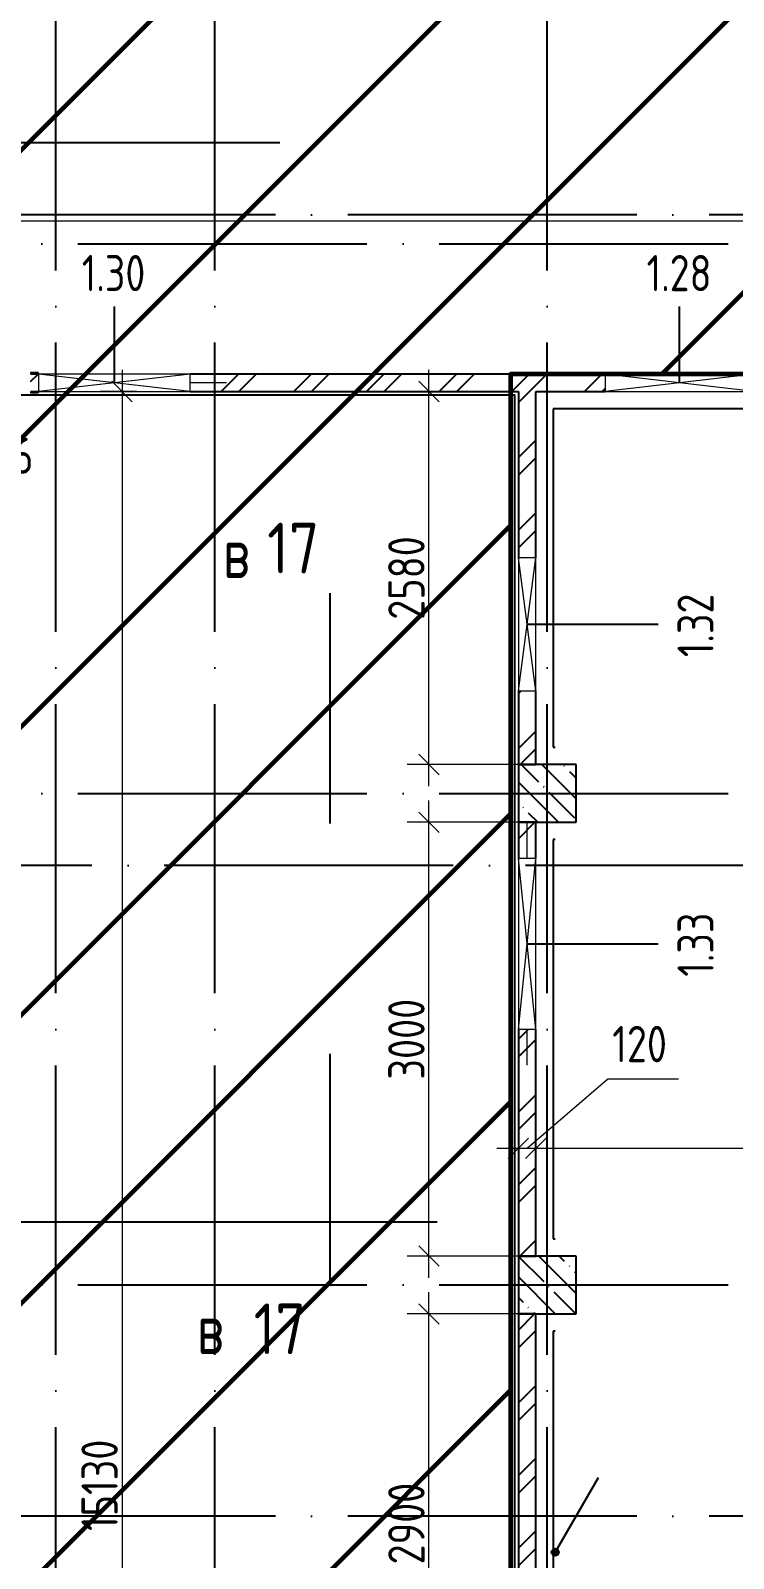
# Model space of a CAD drawing. Header units: millimetres. Extents: x -68946 to 288321, y -402657 to 324925.
# Drawn here: x 130381 to 135244, y 134531 to 145098 of the extents above; entities that cross this region are included whole.
import ezdxf

# ---------------------------------------------------------------- set-up
doc = ezdxf.new("R2010")
doc.units = ezdxf.units.MM
doc.linetypes.add('ADSK_Линия сетки', pattern=[2500, 2000, -250, 0, -250])
doc.layers.get('Defpoints').update_dxf_attribs({"color": 250})
for name, color, linetype, lineweight in [('3.4) ПТ-5         4 вып', 150, 'Continuous', 60), ('A-ANNO-DIMS', 250, 'Continuous', 9), ('A-AREA-BNDY', 7, 'Continuous', 5), ('A-DETL-GENF', 250, 'Continuous', 9), ('A-DETL-GENF-1', 250, 'Continuous', 5), ('A-GENM-1', 250, 'Continuous', 5), ('A-GENM-2', 250, 'Continuous', 5), ('A-GLAZ', 250, 'Continuous', 5), ('A-GLAZ-IDEN', 7, 'Continuous', 9), ('A-WALL-1', 250, 'Continuous', 50), ('G-ANNO-SYMB-3', 250, 'Continuous', 9), ('G-ANNO-TEXT', 250, 'Continuous', 9), ('I-WALL', 7, 'Continuous', 9), ('I-WALL-1', 250, 'Continuous', 5), ('S-COLS', 7, 'Continuous', 9), ('S-COLS-1', 250, 'Continuous', 5), ('S-COLS-2', 250, 'Continuous', 5), ('Оси-1', 250, 'ADSK_Линия сетки', 9)]:
    doc.layers.add(name, color=color, linetype=linetype, lineweight=lineweight)
doc.layers.add('A-GLAZ-1', color=7, linetype='Continuous', lineweight=5, true_color=0x7f7f7f)
doc.styles.add('GOST Common_1', font='', dxfattribs={"width": 0.9, "height": 250})
doc.styles.add('ISOCPEUR_I_1', font='ГОСТ тип А.ttf', dxfattribs={"height": 2500})
doc.styles.add('А3', font='ГОСТ тип А.ttf')
doc.styles.get('GOST Common_1').set_extended_font_data('GOST Common')
doc.dimstyles.new('ADSK_Основной_2_5_мм', dxfattribs={"dimscale": 304.8, "dimtxt": 0.824897, "dimasz": 0.463911, "dimexe": 0.492126, "dimexo": 0.001615, "dimgap": 0.098425, "dimtad": 1, "dimdec": 0, "dimlfac": 304.8, "dimdsep": 46, "dimtxsty": 'GOST Common_1', "dimblk1": 'OBLIQUE', "dimblk2": 'OBLIQUE', "dimsah": 1, "dimcen": 0.09, "dimdle": 0.492126, "dimazin": 0, "dimtfac": 1, "dimtdec": 4, "dimtix": 1, "dimtmove": 0, "dimatfit": 3, "dimfxl": 1, "dimtvp": 1, "dimtolj": 1, "dimtzin": 0, "dimlwd": 9, "dimlwe": 9, "dimarcsym": 2})
doc.dimstyles.new('ADSK_Основной_2_5_мм_1', dxfattribs={"dimscale": 304.8, "dimtxt": 0.824897, "dimasz": 0.463911, "dimexe": 0.492126, "dimexo": 0.001615, "dimgap": 0.098425, "dimtad": 1, "dimdec": 0, "dimlfac": 304.8, "dimdsep": 46, "dimtxsty": 'GOST Common_1', "dimblk1": 'OBLIQUE', "dimblk2": 'OBLIQUE', "dimsah": 1, "dimcen": 0.09, "dimdle": 0.492126, "dimazin": 0, "dimtfac": 1, "dimtdec": 4, "dimtix": 1, "dimtmove": 1, "dimatfit": 3, "dimfxl": 1, "dimtvp": 1, "dimtolj": 1, "dimtzin": 0, "dimlwd": 9, "dimlwe": 9, "dimarcsym": 2})
pattern_1 = [(45, (12755.58, 117197.27), (-251.4472, 251.4472), []), (45, (12755.58, 117578.27), (-251.4472, 251.4472), [])]
pattern_2 = [(135, (12755.58, 117197.27), (-142.5612, -142.5612), []), (135, (12898.14, 117197.27), (-142.5612, -142.5612), [252.016, -50.403, 3.353, -47.05])]

# ---------------------------------------------------------------- blocks, each defined once
blk = doc.blocks.new('_Wn_-As_OpeningMEP_wall__Rectangular - _Wn_-As_OpeningMEP_wall__Rectangular-32776827-АР1_Маркировочный план подвала_ Блок 2_ 3')
at = {"layer": 'A-DETL-GENF'}
for p, q in [((525, 60), (-525, 60)), ((-525, 60), (-525, -60)), ((525, -60), (525, 60)), ((-525, -60), (525, -60))]:
    blk.add_line(p, q, dxfattribs=at)
at = {"layer": 'A-DETL-GENF-1'}
for p, q in [((525, -60), (-525, 60)), ((525, 60), (-525, -60)), ((-525, 60), (-525, -60)), ((525, -60), (525, 60))]:
    blk.add_line(p, q, dxfattribs=at)
blk = doc.blocks.new('_Wn_-As_OpeningMEP_wall__Rectangular - _Wn_-As_OpeningMEP_wall__Rectangular-35396642-АР1_Маркировочный план подвала_ Блок 2_ 3')
at = {"layer": 'A-DETL-GENF'}
for p, q in [((515, 60), (-515, 60)), ((-515, 60), (-515, -60)), ((515, -60), (515, 60)), ((-515, -60), (515, -60))]:
    blk.add_line(p, q, dxfattribs=at)
at = {"layer": 'A-DETL-GENF-1'}
for p, q in [((515, -60), (-515, 60)), ((515, 60), (-515, -60)), ((-515, 60), (-515, -60)), ((515, -60), (515, 60))]:
    blk.add_line(p, q, dxfattribs=at)
blk = doc.blocks.new('_Wn_-As_OpeningMEP_wall__Rectangular - _Wn_-As_OpeningMEP_wall__Rectangular-40859529-АР1_Маркировочный план подвала_ Блок 2_ 3')
at = {"layer": 'A-DETL-GENF'}
for p, q in [((460, 60), (-460, 60)), ((-460, 60), (-460, -60)), ((460, -60), (460, 60)), ((-460, -60), (460, -60))]:
    blk.add_line(p, q, dxfattribs=at)
at = {"layer": 'A-DETL-GENF-1'}
for p, q in [((460, -60), (-460, 60)), ((460, 60), (-460, -60)), ((-460, 60), (-460, -60)), ((460, -60), (460, 60))]:
    blk.add_line(p, q, dxfattribs=at)
blk = doc.blocks.new('_Wn_-As_OpeningMEP_wall__Rectangular - _Wn_-As_OpeningMEP_wall__Rectangular-32769726-АР1_Маркировочный план подвала_ Блок 2_ 3')
at = {"layer": 'A-DETL-GENF'}
for p, q in [((590, 60), (-590, 60)), ((-590, 60), (-590, -60)), ((590, -60), (590, 60)), ((-590, -60), (590, -60))]:
    blk.add_line(p, q, dxfattribs=at)
at = {"layer": 'A-DETL-GENF-1'}
for p, q in [((590, -60), (-590, 60)), ((590, 60), (-590, -60)), ((-590, 60), (-590, -60)), ((590, -60), (590, 60))]:
    blk.add_line(p, q, dxfattribs=at)
blk = doc.blocks.new('Ом_Перемычка из уголков - A1-1_05 У-34216473-АР1_Маркировочный план подвала_ Блок 2_ 3')
at = {"layer": 'A-GENM-2'}
blk.add_line((-650, 0), (-400, 0), dxfattribs=at)
blk = doc.blocks.new('Ом_Перемычка из уголков - A1-1_18-32789011-АР1_Маркировочный план подвала_ Блок 2_ 3')
at = {"layer": 'A-GENM-2'}
for p, q in [((-715, 0), (-465, 0)), ((715, 0), (965, 0))]:
    blk.add_line(p, q, dxfattribs=at)
blk = doc.blocks.new('ADSK_КолоннаНесущая_Швеллер_Гнутый_ГОСТ 8278-83 - 140х60х5_таб_1-32331390-АР1_Маркировочный план подвала_ Блок 2_ 3')
at = {"layer": 'S-COLS-2'}
for p, q in [((43.8, 70), (-4.2, 70)), ((-4.2, 65), (43.8, 65)), ((43.8, 65), (43.8, 70)), ((43.8, -65), (-4.2, -65)), ((-4.2, -70), (43.8, -70)), ((43.8, -70), (43.8, -65))]:
    blk.add_line(p, q, dxfattribs=at)
for centre, radius, start, end in [((-4.2, 58), 12, 90, 169.3934), ((-4.2, 58), 7, 90, 180), ((-4.2, -58), 12, 190.6066, 270), ((-4.2, -58), 7, 180, 270)]:
    blk.add_arc(centre, radius, start, end, dxfattribs=at)
blk = doc.blocks.new('_Oblique')
at = {"color": 0, "linetype": 'ByBlock', "lineweight": -2}
blk.add_line((-0.5, -0.5), (0.5, 0.5), dxfattribs=at)
blk = doc.blocks.new('*D5515')
at = {"layer": 'A-ANNO-DIMS', "color": 0, "lineweight": 9, "transparency": 16777216}
for p, q in [((126606, 142723), (126606, 143933)), ((149236, 143882), (149236, 143633)), ((126456, 143783), (149386, 143783))]:
    blk.add_line(p, q, dxfattribs=at)
at = {"layer": 'Defpoints', "color": 0, "transparency": 16777216}
for p in [(149236, 143883), (149236, 143783), (126606, 142722)]:
    blk.add_point(p, dxfattribs=at)
at = {"layer": 'A-ANNO-DIMS', "color": 0, "lineweight": 9, "transparency": 16777216, "xscale": 141.4, "yscale": 141.4, "zscale": 141.4, "rotation": 180}
blk.add_blockref('_Oblique', (126606, 143783), dxfattribs=at)
at = {"layer": 'A-ANNO-DIMS', "color": 0, "lineweight": 9, "transparency": 16777216, "xscale": 141.4, "yscale": 141.4, "zscale": 141.4}
blk.add_blockref('_Oblique', (149236, 143783), dxfattribs=at)
at = {"layer": 'A-ANNO-DIMS', "color": 0, "lineweight": 25, "transparency": 16777216, "insert": (140356, 144338), "char_height": 251.4, "width": 946.05, "attachment_point": 1, "line_spacing_factor": 1.022761, "style": 'А3'}
blk.add_mtext('\\A1;22630', dxfattribs=at)
blk = doc.blocks.new('*D5517')
at = {"layer": 'A-ANNO-DIMS', "color": 0, "lineweight": 9, "transparency": 16777216}
for p, q in [((133137, 139872), (133137, 142752)), ((133037, 142602), (133287, 142602)), ((133755, 140022), (132987, 140022))]:
    blk.add_line(p, q, dxfattribs=at)
at = {"layer": 'Defpoints', "color": 0, "transparency": 16777216}
for p in [(133037, 142602), (133137, 142602), (133756, 140022)]:
    blk.add_point(p, dxfattribs=at)
at = {"layer": 'A-ANNO-DIMS', "color": 0, "lineweight": 9, "transparency": 16777216, "xscale": 141.4, "yscale": 141.4, "zscale": 141.4}
for p, rotation in [((133137, 142602), 90), ((133137, 140022), 270)]:
    blk.add_blockref('_Oblique', p, dxfattribs=dict(at, rotation=rotation))
at = {"layer": 'A-ANNO-DIMS', "color": 0, "lineweight": 25, "transparency": 16777216, "insert": (132981, 141312), "char_height": 251.4, "width": 756.84, "attachment_point": 5, "rotation": 90, "style": 'А3'}
blk.add_mtext('\\A1;2580', dxfattribs=at)
blk = doc.blocks.new('*D5518')
at = {"layer": 'A-ANNO-DIMS', "color": 0, "lineweight": 9, "transparency": 16777216}
for p, q in [((133137, 136472), (133137, 139772)), ((133755, 139622), (132987, 139622)), ((133755, 136622), (132987, 136622))]:
    blk.add_line(p, q, dxfattribs=at)
at = {"layer": 'Defpoints', "color": 0, "transparency": 16777216}
for p in [(133137, 139622), (133756, 139622), (133756, 136622)]:
    blk.add_point(p, dxfattribs=at)
at = {"layer": 'A-ANNO-DIMS', "color": 0, "lineweight": 9, "transparency": 16777216, "xscale": 141.4, "yscale": 141.4, "zscale": 141.4}
for p, rotation in [((133137, 139622), 90), ((133137, 136622), 270)]:
    blk.add_blockref('_Oblique', p, dxfattribs=dict(at, rotation=rotation))
at = {"layer": 'A-ANNO-DIMS', "color": 0, "lineweight": 25, "transparency": 16777216, "insert": (132981, 138122), "char_height": 251.4, "width": 756.84, "attachment_point": 5, "rotation": 90, "style": 'А3'}
blk.add_mtext('\\A1;3000', dxfattribs=at)
blk = doc.blocks.new('*D5519')
at = {"layer": 'A-ANNO-DIMS', "color": 0, "lineweight": 9, "transparency": 16777216}
for p, q in [((133137, 133172), (133137, 136372)), ((133755, 136222), (132987, 136222)), ((133755, 133322), (132987, 133322))]:
    blk.add_line(p, q, dxfattribs=at)
at = {"layer": 'Defpoints', "color": 0, "transparency": 16777216}
for p in [(133137, 136222), (133756, 136222), (133756, 133322)]:
    blk.add_point(p, dxfattribs=at)
at = {"layer": 'A-ANNO-DIMS', "color": 0, "lineweight": 9, "transparency": 16777216, "xscale": 141.4, "yscale": 141.4, "zscale": 141.4}
for p, rotation in [((133137, 136222), 90), ((133137, 133322), 270)]:
    blk.add_blockref('_Oblique', p, dxfattribs=dict(at, rotation=rotation))
at = {"layer": 'A-ANNO-DIMS', "color": 0, "lineweight": 25, "transparency": 16777216, "insert": (132981, 134772), "char_height": 251.4, "width": 756.84, "attachment_point": 5, "rotation": 90, "style": 'А3'}
blk.add_mtext('\\A1;2900', dxfattribs=at)
blk = doc.blocks.new('*D5596')
at = {"layer": 'A-ANNO-DIMS', "color": 0, "lineweight": 9, "transparency": 16777216}
for p, q in [((133756, 137942), (133756, 137218)), ((133876, 137942), (133876, 137218)), ((133816, 137368), (134375, 137849)), ((134375, 137849), (134863, 137849)), ((133606, 137368), (134026, 137368))]:
    blk.add_line(p, q, dxfattribs=at)
at = {"layer": 'Defpoints', "color": 0, "transparency": 16777216}
for p in [(133756, 137942), (133876, 137942), (133876, 137368)]:
    blk.add_point(p, dxfattribs=at)
at = {"layer": 'A-ANNO-DIMS', "color": 0, "lineweight": 9, "transparency": 16777216, "xscale": 141.4, "yscale": 141.4, "zscale": 141.4, "rotation": 180}
blk.add_blockref('_Oblique', (133756, 137368), dxfattribs=at)
at = {"layer": 'A-ANNO-DIMS', "color": 0, "lineweight": 9, "transparency": 16777216, "xscale": 141.4, "yscale": 141.4, "zscale": 141.4}
blk.add_blockref('_Oblique', (133876, 137368), dxfattribs=at)
at = {"layer": 'A-ANNO-DIMS', "color": 0, "lineweight": 25, "transparency": 16777216, "insert": (134405, 138214), "char_height": 251.4, "width": 511.38, "attachment_point": 1, "line_spacing_factor": 1.022761, "style": 'А3'}
blk.add_mtext('\\A1;120', dxfattribs=at)
blk = doc.blocks.new('*D5597')
at = {"layer": 'A-ANNO-DIMS', "color": 0, "lineweight": 9, "transparency": 16777216}
for p, q in [((133876, 137942), (133876, 137218)), ((149256, 137468), (149256, 137218)), ((133726, 137368), (149406, 137368))]:
    blk.add_line(p, q, dxfattribs=at)
at = {"layer": 'Defpoints', "color": 0, "transparency": 16777216}
for p in [(133876, 137942), (149256, 137468), (149256, 137368)]:
    blk.add_point(p, dxfattribs=at)
at = {"layer": 'A-ANNO-DIMS', "color": 0, "lineweight": 9, "transparency": 16777216, "xscale": 141.4, "yscale": 141.4, "zscale": 141.4, "rotation": 180}
blk.add_blockref('_Oblique', (133876, 137368), dxfattribs=at)
at = {"layer": 'A-ANNO-DIMS', "color": 0, "lineweight": 9, "transparency": 16777216, "xscale": 141.4, "yscale": 141.4, "zscale": 141.4}
blk.add_blockref('_Oblique', (149256, 137368), dxfattribs=at)
at = {"layer": 'A-ANNO-DIMS', "color": 0, "lineweight": 25, "transparency": 16777216, "insert": (141566, 137524), "char_height": 251.4, "width": 889.8, "attachment_point": 5, "style": 'А3'}
blk.add_mtext('\\A1;15380', dxfattribs=at)
blk = doc.blocks.new('*D5499')
at = {"layer": 'A-ANNO-DIMS', "color": 0, "lineweight": 9, "transparency": 16777216}
for p, q in [((131014, 142752), (131014, 127322)), ((131114, 142602), (130864, 142602)), ((131114, 127472), (130864, 127472))]:
    blk.add_line(p, q, dxfattribs=at)
at = {"layer": 'Defpoints', "color": 0, "transparency": 16777216}
for p in [(131114, 142602), (131014, 127472), (131114, 127472)]:
    blk.add_point(p, dxfattribs=at)
at = {"layer": 'A-ANNO-DIMS', "color": 0, "lineweight": 9, "transparency": 16777216, "xscale": 141.4, "yscale": 141.4, "zscale": 141.4}
for p, rotation in [((131014, 142602), 90), ((131014, 127472), 270)]:
    blk.add_blockref('_Oblique', p, dxfattribs=dict(at, rotation=rotation))
at = {"layer": 'A-ANNO-DIMS', "color": 0, "lineweight": 25, "transparency": 16777216, "insert": (130858, 135037), "char_height": 251.4, "width": 833.55, "attachment_point": 5, "rotation": 90, "style": 'А3'}
blk.add_mtext('\\A1;15130', dxfattribs=at)

msp = doc.modelspace()

# ---------------------------------------------------------------- hatches: boundary and pattern name
at = {"layer": '3.4) ПТ-5         4 вып'}
h = msp.add_hatch(dxfattribs=at)
h.set_pattern_fill('ANSI31', color=256, scale=444)
h.paths.add_polyline_path([(165505.5794, 175922.2725), (153204.5565, 175922.2725), (153204.5565, 167092.2731), (149255.5794, 167092.2731), (149255.5784, 175522.2725), (135005.5883, 175522.2725), (135005.5883, 173822.2731), (130555.579, 173822.2731), (130555.579, 175522.2731), (121455.5793, 175522.2731), (121455.5793, 175716.2262), (106155.5788, 175716.2262), (106155.5788, 166612.2956), (110205.5784, 166612.2956), (110205.5784, 156972.2956), (113915.5784, 156952.2731), (113915.5784, 153345.7592), (117855.579, 153345.7592), (117855.579, 136622.2725), (127015.579, 136622.2725), (127015.579, 133327.2725), (128505.579, 133322.2725), (128505.579, 127472.2731), (133700.8917, 127472.2731), (133700.8917, 142722.2735), (146655.5784, 142722.2735), (146655.5784, 139012.2735), (149375.5784, 139012.2735), (149375.5784, 130197.2725), (153220.5784, 130197.2725), (153220.5784, 117287.2731), (157805.5794, 117272.2731), (157805.5784, 128892.2731), (165505.5794, 128892.2731)])
h.paths.add_polyline_path([(131455.5794, 162522.2404), (131855.5794, 162522.2404), (131855.5794, 145322.2729), (131455.5794, 145322.2729)], flags=16)
h.paths.add_polyline_path([(137205.5784, 162322.241), (137205.5784, 162522.2404), (153005.5784, 162522.2404), (153005.5784, 162522.241), (153205.5784, 162522.241), (153205.5784, 145322.2725), (153005.5784, 145322.2725), (153005.5784, 150522.2404), (149255.5794, 150522.2404), (149255.5794, 150722.2404), (153005.5784, 150722.2404), (153005.5784, 154752.4235), (149255.5784, 154752.4235), (149255.5784, 154952.4235), (153005.5784, 154952.4235), (153005.5784, 159702.2731), (149055.5784, 159702.2731), (149055.5784, 159902.2731), (153005.5784, 159902.2731), (153005.5784, 162322.241)], flags=16)
h.paths.add_polyline_path([(136905.5789, 145522.2729), (149255.5784, 145522.2729), (149255.5784, 147472.2729), (152482.3145, 147472.2729), (152482.3145, 145322.2725), (149255.5784, 145322.2725), (136905.5789, 145322.2725)], flags=16)
h.paths.add_polyline_path([(149255.5784, 140862.2725), (153005.5774, 140862.2725), (153005.5774, 140662.2725), (149255.5784, 140662.2725)], flags=16)
h.paths.add_polyline_path([(157805.5794, 171022.3919), (158005.5794, 171022.3919), (158005.5794, 157922.2725), (157805.5794, 157922.2725)], flags=16)
at = {"layer": 'G-ANNO-TEXT', "lineweight": 25}
h = msp.add_hatch(color=256, dxfattribs=at)
edge = h.paths.add_edge_path()
edge.add_arc((134010.5784, 134573.7584), 25, 0, 360)
at = {"layer": 'I-WALL-1', "lineweight": 25}
h = msp.add_hatch(dxfattribs=at)
h.set_pattern_fill('FP_2', color=256, style=0, pattern_type=2)
h.set_pattern_definition(pattern_1)
h.paths.add_polyline_path([(148634.2999, 142602.2735), (149355.5784, 142602.2735), (149355.5784, 142722.2735), (146025.5784, 142722.2735), (146025.5784, 142602.2735), (146655.5784, 142602.2735)])
h.paths.add_polyline_path([(144410.5784, 142602.2735), (144455.5784, 142602.2735), (144455.5784, 142722.2735), (143962.9647, 142722.2735), (143962.9647, 142602.2735)])
h.paths.add_polyline_path([(143562.9647, 142602.2735), (143562.9647, 142722.2735), (138325.579, 142722.2735), (138325.579, 142602.2735), (143126.1684, 142602.2735)])
h.paths.add_polyline_path([(137295.579, 142602.2735), (137295.579, 142722.2735), (136915.579, 142722.2735), (136915.579, 142602.2735)])
h.paths.add_polyline_path([(135635.579, 142602.2735), (135635.579, 142722.2735), (135385.579, 142722.2735), (135385.579, 142602.2735)])
h.paths.add_polyline_path([(130380.579, 142602.2735), (130435.579, 142602.2735), (130435.579, 142722.2735), (130380.579, 142722.2735), (130380.579, 142714.5088)])
h.paths.add_polyline_path([(133755.5784, 142602.2735), (134355.579, 142602.2735), (134355.579, 142722.2735), (131485.579, 142722.2735), (131485.579, 142602.2735), (132109.9055, 142602.2735)])
h.paths.add_polyline_path([(130000.579, 142602.2735), (130000.579, 142722.2735), (129585.579, 142722.2735), (129585.579, 142602.2735), (129630.579, 142602.2735)])
h.paths.add_polyline_path([(126605.579, 142602.2735), (128015.579, 142602.2735), (128015.579, 142722.2735), (126605.579, 142722.2735)])
h = msp.add_hatch(dxfattribs=at)
h.set_pattern_fill('FP_2', color=256, style=0, pattern_type=2)
h.set_pattern_definition(pattern_1)
h.paths.add_polyline_path([(133875.5784, 127622.2725), (133875.5784, 127757.2725), (133755.5794, 127757.2725), (133755.5794, 127622.2725)])
h.paths.add_polyline_path([(133816.755, 130982.2731), (133875.5784, 130982.2731), (133875.5784, 131232.2731), (133755.5784, 131232.2731), (133755.5784, 130982.2731)])
h.paths.add_polyline_path([(133875.5784, 132282.2731), (133875.5784, 132922.2725), (133755.5784, 132922.2725), (133755.5784, 132282.2731)])
h.paths.add_polyline_path([(133755.5784, 133322.2725), (133875.5784, 133322.2725), (133875.5784, 136222.2725), (133755.5784, 136222.2725), (133755.5784, 134297.6734)])
h.paths.add_polyline_path([(133875.5784, 136622.2725), (133875.5784, 138192.2725), (133755.5784, 138192.2725), (133755.5784, 136622.2725)])
h.paths.add_polyline_path([(133875.5784, 139372.2725), (133875.5784, 139622.2725), (133755.5784, 139622.2725), (133755.5784, 139372.2725)])
h.paths.add_polyline_path([(133875.5784, 140022.2725), (133875.5784, 140532.2725), (133755.5784, 140532.2725), (133755.5784, 140022.2725)])
h.paths.add_polyline_path([(133755.5784, 141452.2725), (133875.5784, 141452.2725), (133875.5784, 142602.2735), (133755.5784, 142602.2735), (133755.5784, 142404.0899)])
at = {"layer": 'S-COLS-1', "lineweight": 25}
h = msp.add_hatch(dxfattribs=at)
h.set_pattern_fill('FP_1', color=256, style=0, pattern_type=2)
h.set_pattern_definition(pattern_2)
h.paths.add_polyline_path([(133875.5784, 139622.2725), (134155.5794, 139622.2725), (134155.5794, 140022.2725), (133755.5794, 140022.2725), (133755.5794, 139622.2725)])
h = msp.add_hatch(dxfattribs=at)
h.set_pattern_fill('FP_1', color=256, style=0, pattern_type=2)
h.set_pattern_definition(pattern_2)
h.paths.add_polyline_path([(133755.5794, 136222.2725), (134155.5794, 136222.2725), (134155.5794, 136622.2725), (133755.5794, 136622.2725)])

# ---------------------------------------------------------------- linework, layer by layer
at = {"lineweight": 25}
msp.add_line((134307.4718, 135087.9919), (134010.5784, 134573.7584), dxfattribs=at)
at = {"layer": '3.4) ПТ-5         4 вып'}
msp.add_lwpolyline([(165505.5794, 175922.2725), (165505.5794, 128892.2731), (157805.5784, 128892.2731), (157805.5794, 117272.2731), (153220.5784, 117287.2731), (153220.5784, 130197.2725), (149375.5784, 130197.2725), (149375.5784, 139012.2735), (146655.5784, 139012.2735), (146655.5784, 142722.2735), (133700.8917, 142722.2735), (133700.8917, 127422.2725), (133700.8917, 127472.2731), (128505.579, 127472.2731), (128505.579, 133322.2725), (127015.579, 133327.2725), (127015.579, 136622.2725), (117855.579, 136622.2725), (117855.579, 153345.7592), (113915.5784, 153345.7592), (113915.5784, 156952.2731), (110205.5784, 156972.2956)], dxfattribs=at)
at = {"layer": 'A-AREA-BNDY', "lineweight": 25, "flags": 128}
msp.add_lwpolyline([(127005.579, 136622.2725), (127005.579, 136222.2725), (127015.579, 136222.2725), (127015.579, 136212.2725), (126865.579, 136212.2725), (126865.579, 136177.2725), (126865.579, 136147.2725), (126855.579, 136147.2725), (126855.579, 133332.2725), (126955.579, 133332.2725), (127010.579, 133332.2725), (127010.579, 133322.2725), (128505.579, 133322.2725), (128505.579, 127472.2731), (133730.5784, 127472.2731), (133730.5784, 142577.2735), (126750.579, 142577.2735), (126750.579, 140022.2725), (127005.579, 140022.2725), (127005.579, 139622.2725), (126750.579, 139622.2725), (126750.579, 136622.2725)], close=True, dxfattribs=at)
at = {"layer": 'A-GLAZ-IDEN', "lineweight": 25}
for p, q in [((130960.579, 142662.2735), (130960.579, 143189.156)), ((134870.579, 142662.2735), (134870.579, 143189.156)), ((133815.5784, 140992.2725), (134722.5793, 140992.2725)), ((133815.5784, 138782.2725), (134722.5793, 138782.2725))]:
    msp.add_line(p, q, dxfattribs=at)
at = {"layer": 'A-WALL-1', "lineweight": 25}
for p, q in [((130435.579, 142722.2735), (130380.579, 142722.2735)), ((134355.579, 142722.2735), (131485.579, 142722.2735)), ((130380.579, 142602.2735), (130435.579, 142602.2735)), ((131485.579, 142602.2735), (133755.5784, 142602.2735)), ((133755.5784, 142602.2735), (133755.5784, 141452.2725)), ((133875.5784, 142602.2735), (134355.579, 142602.2735)), ((133875.5784, 141452.2725), (133875.5784, 142602.2735)), ((133755.5784, 140532.2725), (133755.5784, 140022.2725)), ((133875.5784, 140022.2725), (133875.5784, 140532.2725)), ((133755.5784, 140022.2725), (133875.5784, 140022.2725)), ((133755.5784, 139622.2725), (133755.5784, 139372.2725)), ((133875.5784, 139622.2725), (133755.5784, 139622.2725)), ((133875.5784, 139372.2725), (133875.5784, 139622.2725)), ((133755.5784, 138192.2725), (133755.5784, 136622.2725)), ((133875.5784, 136622.2725), (133875.5784, 138192.2725)), ((133755.5784, 136622.2725), (133875.5784, 136622.2725)), ((133755.5784, 136222.2725), (133755.5784, 133322.2725)), ((133875.5784, 136222.2725), (133755.5784, 136222.2725)), ((133875.5784, 133322.2725), (133875.5784, 136222.2725))]:
    msp.add_line(p, q, dxfattribs=at)
at = {"layer": 'G-ANNO-SYMB-3', "lineweight": 25}
for p, q in [((132105.1437, 144322.2725), (128600.026, 144322.2725)), ((132451.5398, 141207.178), (132451.5398, 139613.8891)), ((132451.5398, 138020.6003), (132451.5398, 136427.3114)), ((116476.8305, 136858.6512), (133192.5955, 136858.6512))]:
    msp.add_line(p, q, dxfattribs=at)
at = {"layer": 'G-ANNO-TEXT', "lineweight": 25}
msp.add_circle((134010.5784, 134573.7584), 25, dxfattribs=at)
at = {"layer": 'I-WALL', "lineweight": 25}
for p, q in [((146415.5784, 142482.2735), (133995.5784, 142482.2735)), ((133995.5784, 142482.2735), (133995.5784, 140142.2725)), ((133995.5784, 140142.2725), (134010.5784, 140142.2725)), ((134010.5784, 139502.2725), (133995.5784, 139502.2725)), ((133995.5784, 139502.2725), (133995.5784, 136742.2725)), ((133995.5784, 136742.2725), (134010.5784, 136742.2725)), ((134010.5784, 136102.2725), (133995.5784, 136102.2725)), ((133995.5784, 136102.2725), (133995.5784, 133442.2725))]:
    msp.add_line(p, q, dxfattribs=at)
at = {"layer": 'S-COLS-2', "lineweight": 25}
for p, q in [((133875.5784, 140022.2725), (133755.5794, 140022.2725)), ((133755.5794, 140022.2725), (133755.5794, 139622.2725)), ((134155.5794, 140022.2725), (133875.5784, 140022.2725)), ((134155.5794, 139622.2725), (134155.5794, 140022.2725)), ((133755.5794, 139622.2725), (133875.5784, 139622.2725)), ((133875.5784, 139622.2725), (134155.5794, 139622.2725)), ((133875.5784, 136622.2725), (133755.5794, 136622.2725)), ((133755.5794, 136622.2725), (133755.5794, 136222.2725)), ((134155.5794, 136622.2725), (133875.5784, 136622.2725)), ((134155.5794, 136222.2725), (134155.5794, 136622.2725)), ((133755.5794, 136222.2725), (133875.5784, 136222.2725)), ((133875.5784, 136222.2725), (134155.5794, 136222.2725))]:
    msp.add_line(p, q, dxfattribs=at)
at = {"layer": 'Оси-1', "lineweight": 25}
for p, q in [((130555.579, 113438.4326), (130555.579, 178399.2771)), ((131655.5794, 113438.4326), (131655.5794, 178399.2771)), ((133955.5794, 113438.4326), (133955.5794, 178399.2771)), ((169576.458, 143822.3919), (112075.5784, 143822.3919)), ((78205.6799, 143622.2725), (168306.458, 143622.2725)), ((78205.6799, 139822.2725), (169576.458, 139822.2725)), ((168306.458, 139322.3919), (112075.5784, 139322.3919)), ((78205.6799, 136422.2725), (169576.458, 136422.2725)), ((169576.458, 134822.3322), (112075.5784, 134822.3322))]:
    msp.add_line(p, q, dxfattribs=at)

# ---------------------------------------------------------------- block references
at = {"layer": 'A-GENM-1', "lineweight": 25}
for name, p, rotation in [('Ом_Перемычка из уголков - A1-1_05 У-34216473-АР1_Маркировочный план подвала_ Блок 2_ 3', (131085.579, 142662.2735), 180), ('Ом_Перемычка из уголков - A1-1_18-32789011-АР1_Маркировочный план подвала_ Блок 2_ 3', (133815.5784, 138657.2725), 89.99999999999993)]:
    msp.add_blockref(name, p, dxfattribs=dict(at, rotation=rotation))
at = {"layer": 'A-GLAZ', "lineweight": 25}
msp.add_blockref('_Wn_-As_OpeningMEP_wall__Rectangular - _Wn_-As_OpeningMEP_wall__Rectangular-35396642-АР1_Маркировочный план подвала_ Блок 2_ 3', (134870.579, 142662.2735), dxfattribs=at)
at = {"layer": 'A-GLAZ-1', "lineweight": 25}
msp.add_blockref('_Wn_-As_OpeningMEP_wall__Rectangular - _Wn_-As_OpeningMEP_wall__Rectangular-32776827-АР1_Маркировочный план подвала_ Блок 2_ 3', (130960.579, 142662.2735), dxfattribs=at)
at = {"layer": 'A-GLAZ-1', "lineweight": 25, "rotation": 269.9999999999999}
for name, p in [('_Wn_-As_OpeningMEP_wall__Rectangular - _Wn_-As_OpeningMEP_wall__Rectangular-40859529-АР1_Маркировочный план подвала_ Блок 2_ 3', (133815.5784, 140992.2725)), ('_Wn_-As_OpeningMEP_wall__Rectangular - _Wn_-As_OpeningMEP_wall__Rectangular-32769726-АР1_Маркировочный план подвала_ Блок 2_ 3', (133815.5784, 138782.2725))]:
    msp.add_blockref(name, p, dxfattribs=at)
at = {"layer": 'S-COLS', "lineweight": 25, "rotation": 180}
msp.add_blockref('ADSK_КолоннаНесущая_Швеллер_Гнутый_ГОСТ 8278-83 - 140х60х5_таб_1-32331390-АР1_Маркировочный план подвала_ Блок 2_ 3', (130424.379, 142662.2735), dxfattribs=at)

# ---------------------------------------------------------------- texts
at = {"layer": 'A-GLAZ-IDEN', "lineweight": 25, "char_height": 250, "width": 529.11375, "attachment_point": 1, "style": 'ISOCPEUR_I_1'}
for s, insert in [('1.30', (130734.7405, 143545.5101)), ('1.28', (134642.2588, 143545.5101)), ('2.16', (129957.2953, 142283.3401))]:
    msp.add_mtext(s, dxfattribs=dict(at, insert=insert))
at = {"layer": 'A-GLAZ-IDEN', "lineweight": 25, "char_height": 250, "width": 529.11375, "attachment_point": 1, "rotation": 90, "style": 'ISOCPEUR_I_1'}
for s, insert in [('1.32', (134856.2251, 140763.9523)), ('1.33', (134856.2251, 138553.9523))]:
    msp.add_mtext(s, dxfattribs=dict(at, insert=insert))
at = {"layer": 'G-ANNO-SYMB-3', "lineweight": 25, "char_height": 350, "attachment_point": 1, "style": 'GOST Common_1'}
for s, insert, width in [(' 17', (131826.3819, 141693.9085), 525.907), ('\\fGOST Common|b0|i0|c204|p34|;\\W.8;в', (131711.2779, 141660.8796), 243.713), (' 17', (131732.4647, 136294.3734), 525.907), ('\\fGOST Common|b0|i0|c204|p34|;\\W.8;в', (131531.3814, 136294.3734), 243.713)]:
    msp.add_mtext(s, dxfattribs=dict(at, insert=insert, width=width))

# ---------------------------------------------------------------- dimensions: what is measured, and where the dimension line sits
at = {"layer": 'A-ANNO-DIMS', "lineweight": 25}
for base, p1, p2, override, picture, middle in [((149235.5784, 143782.8679), (126605.579, 142722.2735), (149235.5784, 143882.8528), {"dimlfac": 1, "dimpost": '<>', "dimtxsty": 'А3', "dimfxl": 22659.74002}, '*D5515', (140829.173, 143972.9083)), ((133875.5784, 137368.3765), (133755.5784, 137942.2725), (133875.5784, 137942.2725), {"dimlfac": 1, "dimpost": '<>', "dimtxsty": 'А3', "dimfxl": 120}, '*D5596', (134405.2924, 137848.5099))]:
    dim = msp.add_linear_dim(base=base, p1=p1, p2=p2, dimstyle='ADSK_Основной_2_5_мм_1', override=override, dxfattribs=at)
    dim.commit()
    dim.dimension.update_dxf_attribs({"geometry": picture, "text_midpoint": middle, "dimtype": 160})
for base, p1, p2, override, picture, middle in [((131014.0728, 127472.2731), (131114.0577, 142602.2735), (131114.0577, 127472.2731), {"dimlfac": 1, "dimpost": '<>', "dimtxsty": 'А3', "dimfxl": 15130.000398}, '*D5499', (130858.3584, 135037.2733)), ((133136.7625, 142602.2735), (133755.5794, 140022.2725), (133036.7776, 142602.2735), {"dimlfac": 1, "dimpost": '<>', "dimtxsty": 'А3', "dimfxl": 2678.260841}, '*D5517', (132981.0482, 141312.273)), ((133136.7625, 139622.2725), (133755.5794, 136622.2725), (133755.5794, 139622.2725), {"dimlfac": 1, "dimpost": '<>', "dimtxsty": 'А3', "dimfxl": 3000}, '*D5518', (132981.0482, 138122.2725)), ((133136.7625, 136222.2725), (133755.5794, 133322.2725), (133755.5794, 136222.2725), {"dimlfac": 1, "dimpost": '<>', "dimtxsty": 'А3', "dimfxl": 2900}, '*D5519', (132981.0482, 134772.2725))]:
    dim = msp.add_linear_dim(base=base, p1=p1, p2=p2, angle=90, dimstyle='ADSK_Основной_2_5_мм', override=override, dxfattribs=at)
    dim.commit()
    dim.dimension.update_dxf_attribs({"geometry": picture, "text_midpoint": middle})
dim = msp.add_linear_dim(base=(149255.5784, 137368.3765), p1=(133875.5784, 137942.2725), p2=(149255.5784, 137468.3614), dimstyle='ADSK_Основной_2_5_мм', override={"dimlfac": 1, "dimpost": '<>', "dimtxsty": 'А3', "dimfxl": 15387.29969}, dxfattribs=at)
dim.commit()
dim.dimension.update_dxf_attribs({"geometry": '*D5597', "text_midpoint": (141565.5784, 137524.0909)})

doc.saveas('drawing.dxf')
